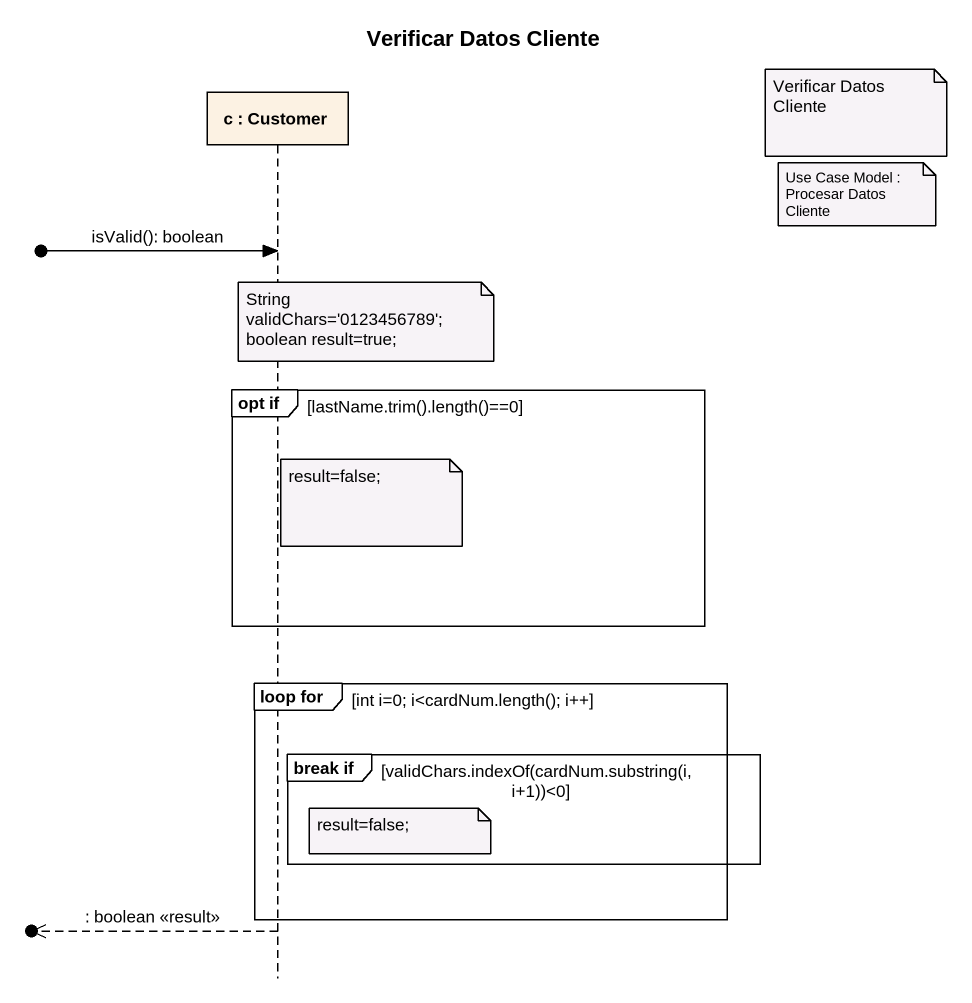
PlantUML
@startuml
title Verificar Datos Cliente
hide footbox
participant "c : Customer" as c

note right of c : Verificar Datos Cliente
note right of c : Use Case Model : Procesar Datos Cliente
[o-> c : isValid(): boolean
note over c
  String validChars='0123456789';
  boolean result=true;
end note
group opt if [lastName.trim().length()==0]
  note right of c : result=false;
end
group loop for [int i=0; i<cardNum.length(); i++]
  group break if [validChars.indexOf(cardNum.substring(i,i+1))<0]
    note right of c : result=false;
  end
end
[o<<-- c : : boolean <<result>>
@enduml
